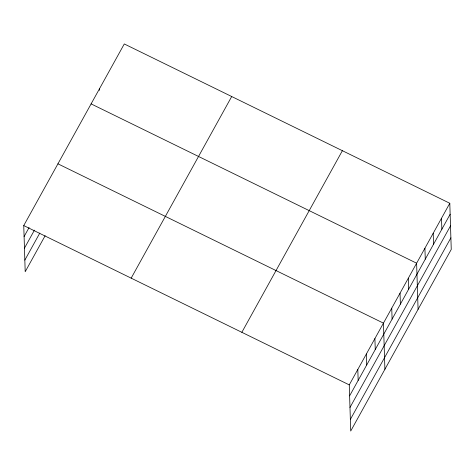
<?xml version="1.0" encoding="UTF-8"?>
<svg xmlns="http://www.w3.org/2000/svg" width="475" height="475" viewBox="0 0 475 475"><rect width="100%" height="100%" fill="white"/><g stroke="black" fill="none" stroke-linecap="round" stroke-linejoin="round"><path stroke-width="0.71" d="M45.137 235.707L25.199 271.73L23.75 225.572L124.284 43.955L449.801 203.27L451.25 249.428L350.716 431.045L349.267 384.887L449.801 203.27M24.094 236.55L29.082 227.543M24.463 248.158L34.432 230.149M24.837 260.122L39.787 233.106M131.171 278.148L231.705 96.532M241.846 332.316L342.38 150.694M349.612 395.865L450.146 214.249M349.98 407.473L450.508 225.857M350.354 419.437L450.888 237.821M91.105 103.888L416.622 263.203L418.077 309.362M57.932 163.822L383.45 323.137L384.898 369.295M23.75 225.572L349.267 384.887M441.507 218.257L441.851 229.229M433.212 233.237L433.556 244.215M424.917 248.223L425.262 259.196M408.328 278.19L408.672 289.162M400.039 293.17L400.383 304.148M391.744 308.156L392.089 319.129M374.906 338.574L375.25 349.553M366.356 354.012L366.7 364.99M357.812 369.449L358.156 380.428M99.4 88.908L99.447 90.369"/></g></svg>
